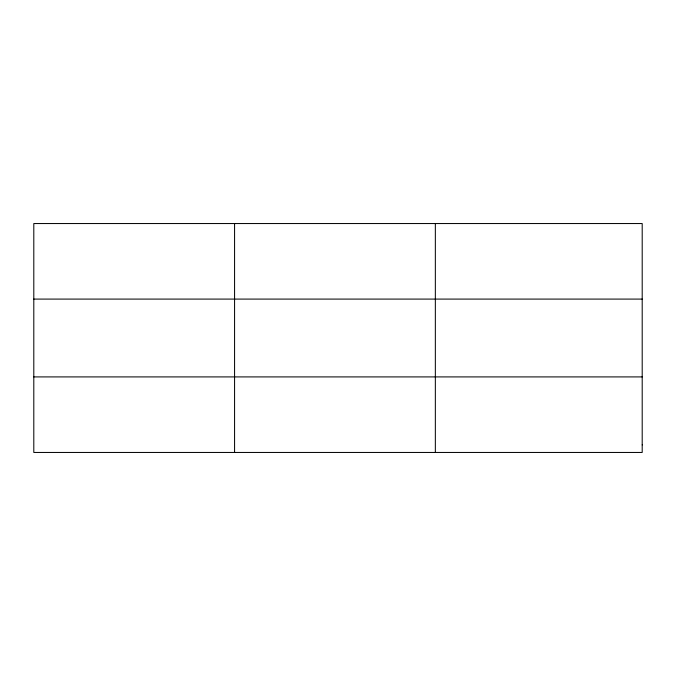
<?xml version="1.0" encoding="UTF-8"?>
<svg xmlns="http://www.w3.org/2000/svg" width="676" height="676" viewBox="0 0 676 676"><rect width="100%" height="100%" fill="white"/><g stroke="black" fill="none" stroke-linecap="round" stroke-linejoin="round"><path stroke-width="1.01" d="M234.572 223.545L234.572 452.455M435.344 223.545L435.344 452.455M33.8 299.088L642.2 299.088M33.8 376.912L642.2 376.912M642.2 444.901L642.2 452.455L33.8 452.455L33.8 223.545L642.2 223.545L642.2 444.901"/></g></svg>
